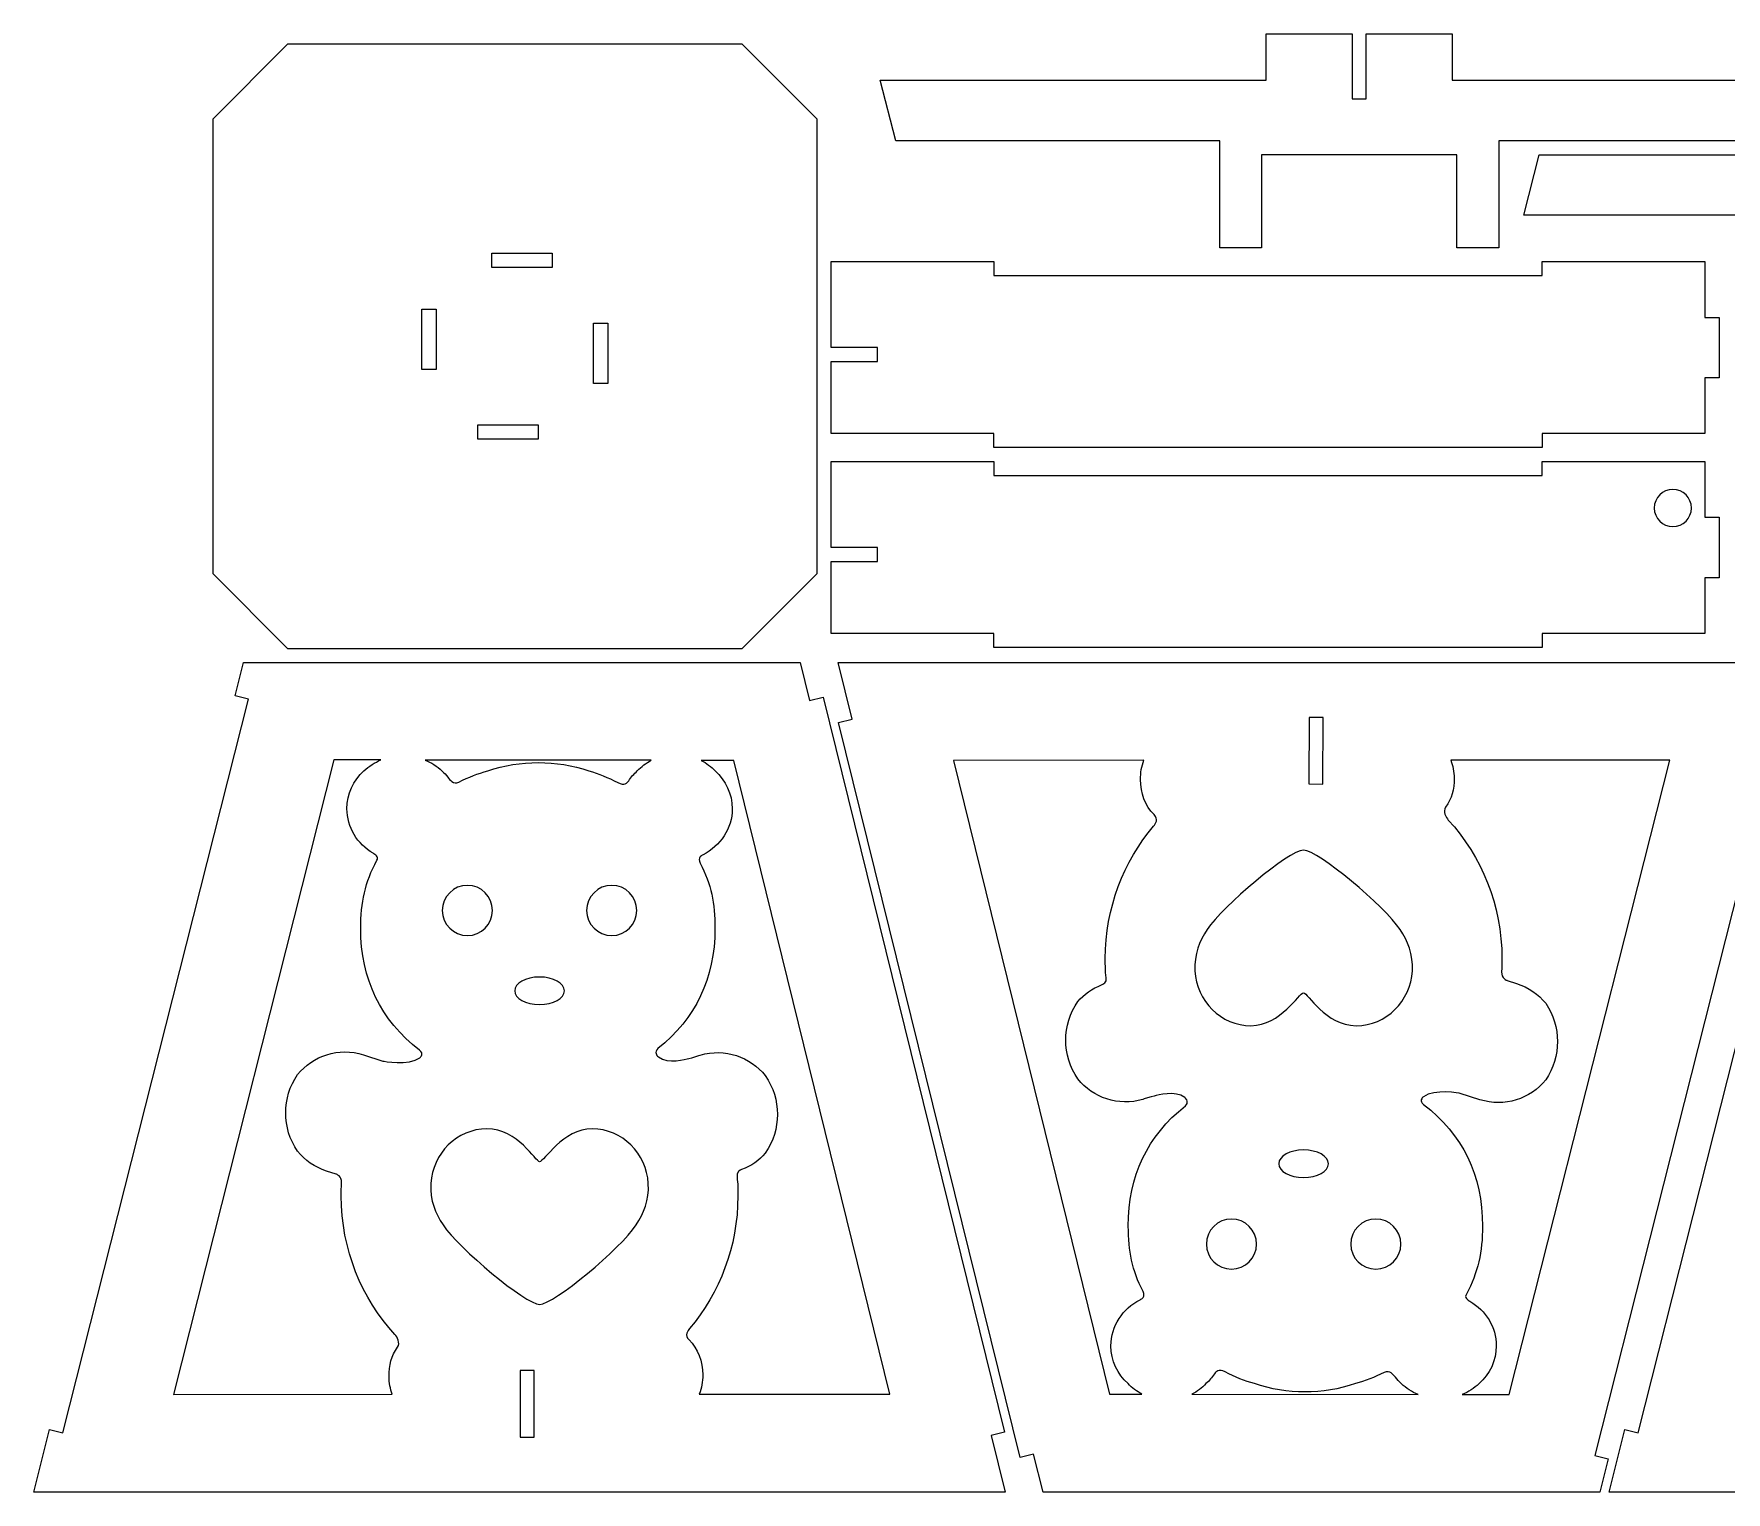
# Model space of a CAD drawing. Header units: millimetres. Extents: x -1476 to 1476, y -775 to 775.
# Drawn here: x -1476.4 to -1112.3, y 85.1 to 398.8 of the extents above; entities that cross this region are included whole.
import ezdxf

# ---------------------------------------------------------------- set-up
doc = ezdxf.new("R2010")
doc.units = ezdxf.units.MM
doc.header["$MEASUREMENT"] = 0
doc.layers.add('Camada 1', color=7, linetype='Continuous')

msp = doc.modelspace()

# ---------------------------------------------------------------- linework, layer by layer
at = {"layer": 'Camada 1', "color": 250, "lineweight": 20}
for points, knots in [([(-1171.2643, 388.8284), (-1171.2643, 388.8284), (-1171.2643, 398.8284), (-1171.2643, 398.8284), (-1171.2643, 398.8284), (-1171.2643, 398.8284), (-1189.7643, 398.8284), (-1189.7643, 398.8284), (-1189.7643, 398.8284), (-1189.7643, 398.8284), (-1189.7643, 384.8284), (-1189.7643, 384.8284), (-1189.7643, 384.8284), (-1189.7643, 384.8284), (-1192.7643, 384.8284), (-1192.7643, 384.8284), (-1192.7643, 384.8284), (-1192.7643, 384.8284), (-1192.7643, 398.8284), (-1192.7643, 398.8284), (-1192.7643, 398.8284), (-1192.7643, 398.8284), (-1211.2643, 398.8284), (-1211.2643, 398.8284), (-1211.2643, 398.8284), (-1211.2643, 398.8284), (-1211.2643, 388.8284), (-1211.2643, 388.8284), (-1211.2643, 388.8284), (-1211.2643, 388.8284), (-1294.3153, 388.8284), (-1294.3153, 388.8284), (-1294.3153, 388.8284), (-1294.3153, 388.8284), (-1290.9606, 375.8284), (-1290.9606, 375.8284), (-1290.9606, 375.8284), (-1290.9606, 375.8284), (-1221.2643, 375.8284), (-1221.2643, 375.8284), (-1221.2643, 375.8284), (-1221.2643, 375.8284), (-1221.2643, 352.8284), (-1221.2643, 352.8284), (-1221.2643, 352.8284), (-1221.2643, 352.8284), (-1212.2643, 352.8284), (-1212.2643, 352.8284), (-1212.2643, 352.8284), (-1212.2643, 352.8284), (-1212.2643, 372.8284), (-1212.2643, 372.8284), (-1212.2643, 372.8284), (-1180.8564, 372.8284), (-1201.6722, 372.8284), (-1170.2643, 372.8284), (-1170.2643, 372.8284), (-1170.2643, 372.8284), (-1170.2643, 352.8284), (-1170.2643, 352.8284), (-1170.2643, 352.8284), (-1170.2643, 352.8284), (-1161.2643, 352.8284), (-1161.2643, 352.8284), (-1161.2643, 352.8284), (-1161.2643, 352.8284), (-1161.2643, 375.8284), (-1161.2643, 375.8284), (-1161.2643, 375.8284), (-1161.2643, 375.8284), (-1091.568, 375.8284), (-1091.568, 375.8284), (-1091.568, 375.8284), (-1091.568, 375.8284), (-1088.2133, 388.8284), (-1088.2133, 388.8284), (-1088.2133, 388.8284), (-1088.2133, 388.8284), (-1171.2643, 388.8284), (-1171.2643, 388.8284)], [0, 0, 0, 0, 0.04761905, 0.04761905, 0.04761905, 0.04761905, 0.0952381, 0.0952381, 0.0952381, 0.0952381, 0.14285714, 0.14285714, 0.14285714, 0.14285714, 0.19047619, 0.19047619, 0.19047619, 0.19047619, 0.23809524, 0.23809524, 0.23809524, 0.23809524, 0.28571429, 0.28571429, 0.28571429, 0.28571429, 0.33333333, 0.33333333, 0.33333333, 0.33333333, 0.38095238, 0.38095238, 0.38095238, 0.38095238, 0.42857143, 0.42857143, 0.42857143, 0.42857143, 0.47619048, 0.47619048, 0.47619048, 0.47619048, 0.52380952, 0.52380952, 0.52380952, 0.52380952, 0.57142857, 0.57142857, 0.57142857, 0.57142857, 0.61904762, 0.61904762, 0.61904762, 0.61904762, 0.66666667, 0.66666667, 0.66666667, 0.66666667, 0.71428571, 0.71428571, 0.71428571, 0.71428571, 0.76190476, 0.76190476, 0.76190476, 0.76190476, 0.80952381, 0.80952381, 0.80952381, 0.80952381, 0.85714286, 0.85714286, 0.85714286, 0.85714286, 0.9047619, 0.9047619, 0.9047619, 0.9047619, 1, 1, 1, 1]), ([(-1421.7912, 396.6146), (-1421.7912, 396.6146), (-1372.4771, 396.6146), (-1372.4771, 396.6146), (-1372.4771, 396.6146), (-1372.4771, 396.6146), (-1324.0094, 396.6146), (-1324.0094, 396.6146), (-1324.0094, 396.6146), (-1324.0094, 396.6146), (-1324.0094, 396.6146), (-1324.0094, 396.6146), (-1324.0094, 396.6146), (-1324.0094, 396.6146), (-1307.9003, 380.5055), (-1307.9003, 380.5055), (-1307.9003, 380.5055), (-1307.9003, 380.5055), (-1307.9003, 282.7238), (-1307.9003, 282.7238), (-1307.9003, 282.7238), (-1307.9003, 282.7238), (-1324.0094, 266.6147), (-1324.0094, 266.6147), (-1324.0094, 266.6147), (-1324.0094, 266.6147), (-1324.0094, 266.6147), (-1324.0094, 266.6147), (-1324.0094, 266.6147), (-1324.0094, 266.6147), (-1376.2871, 266.6147), (-1376.2871, 266.6147), (-1376.2871, 266.6147), (-1376.2871, 266.6147), (-1421.7912, 266.6147), (-1421.7912, 266.6147), (-1421.7912, 266.6147), (-1421.7912, 266.6147), (-1421.7912, 266.6147), (-1421.7912, 266.6147), (-1421.7912, 266.6147), (-1421.7912, 266.6147), (-1437.9003, 282.7238), (-1437.9003, 282.7238), (-1437.9003, 282.7238), (-1437.9003, 282.7238), (-1437.9003, 380.5055), (-1437.9003, 380.5055), (-1437.9003, 380.5055), (-1437.9003, 380.5055), (-1421.7912, 396.6146), (-1421.7912, 396.6146), (-1421.7912, 396.6146), (-1421.7912, 396.6146), (-1421.7912, 396.6146), (-1421.7912, 396.6146)], [0, 0, 0, 0, 0.06666667, 0.06666667, 0.06666667, 0.06666667, 0.13333333, 0.13333333, 0.13333333, 0.13333333, 0.2, 0.2, 0.2, 0.2, 0.26666667, 0.26666667, 0.26666667, 0.26666667, 0.33333333, 0.33333333, 0.33333333, 0.33333333, 0.4, 0.4, 0.4, 0.4, 0.46666667, 0.46666667, 0.46666667, 0.46666667, 0.53333333, 0.53333333, 0.53333333, 0.53333333, 0.6, 0.6, 0.6, 0.6, 0.66666667, 0.66666667, 0.66666667, 0.66666667, 0.73333333, 0.73333333, 0.73333333, 0.73333333, 0.8, 0.8, 0.8, 0.8, 0.86666667, 0.86666667, 0.86666667, 0.86666667, 1, 1, 1, 1]), ([(-1072.8329, 359.8284), (-1072.8329, 359.8284), (-1072.8329, 349.8284), (-1072.8329, 349.8284), (-1072.8329, 349.8284), (-1072.8329, 349.8284), (-1032.8329, 349.8284), (-1032.8329, 349.8284), (-1032.8329, 349.8284), (-1032.8329, 349.8284), (-1032.8329, 359.8284), (-1032.8329, 359.8284), (-1032.8329, 359.8284), (-1032.8329, 359.8284), (-949.7819, 359.8284), (-949.7819, 359.8284), (-949.7819, 359.8284), (-949.7819, 359.8284), (-953.1366, 372.8284), (-953.1366, 372.8284), (-953.1366, 372.8284), (-953.1366, 372.8284), (-1022.8329, 372.8284), (-1022.8329, 372.8284), (-1022.8329, 372.8284), (-1022.8329, 372.8284), (-1022.8329, 395.8284), (-1022.8329, 395.8284), (-1022.8329, 395.8284), (-1022.8329, 395.8284), (-1031.8329, 395.8284), (-1031.8329, 395.8284), (-1031.8329, 395.8284), (-1031.8329, 395.8284), (-1031.8329, 375.8284), (-1031.8329, 375.8284), (-1031.8329, 375.8284), (-1031.8329, 375.8284), (-1051.3329, 375.8284), (-1051.3329, 375.8284), (-1051.3329, 375.8284), (-1051.3329, 375.8284), (-1051.3329, 363.8284), (-1051.3329, 363.8284), (-1051.3329, 363.8284), (-1051.3329, 363.8284), (-1054.3329, 363.8284), (-1054.3329, 363.8284), (-1054.3329, 363.8284), (-1054.3329, 363.8284), (-1054.3329, 375.8284), (-1054.3329, 375.8284), (-1054.3329, 375.8284), (-1054.3329, 375.8284), (-1073.8329, 375.8284), (-1073.8329, 375.8284), (-1073.8329, 375.8284), (-1073.8329, 375.8284), (-1073.8329, 395.8284), (-1073.8329, 395.8284), (-1073.8329, 395.8284), (-1073.8329, 395.8284), (-1082.8329, 395.8284), (-1082.8329, 395.8284), (-1082.8329, 395.8284), (-1082.8329, 395.8284), (-1082.8329, 372.8284), (-1082.8329, 372.8284), (-1082.8329, 372.8284), (-1082.8329, 372.8284), (-1152.5292, 372.8284), (-1152.5292, 372.8284), (-1152.5292, 372.8284), (-1152.5292, 372.8284), (-1155.8839, 359.8284), (-1155.8839, 359.8284), (-1155.8839, 359.8284), (-1155.8839, 359.8284), (-1072.8329, 359.8284), (-1072.8329, 359.8284)], [0, 0, 0, 0, 0.04761905, 0.04761905, 0.04761905, 0.04761905, 0.0952381, 0.0952381, 0.0952381, 0.0952381, 0.14285714, 0.14285714, 0.14285714, 0.14285714, 0.19047619, 0.19047619, 0.19047619, 0.19047619, 0.23809524, 0.23809524, 0.23809524, 0.23809524, 0.28571429, 0.28571429, 0.28571429, 0.28571429, 0.33333333, 0.33333333, 0.33333333, 0.33333333, 0.38095238, 0.38095238, 0.38095238, 0.38095238, 0.42857143, 0.42857143, 0.42857143, 0.42857143, 0.47619048, 0.47619048, 0.47619048, 0.47619048, 0.52380952, 0.52380952, 0.52380952, 0.52380952, 0.57142857, 0.57142857, 0.57142857, 0.57142857, 0.61904762, 0.61904762, 0.61904762, 0.61904762, 0.66666667, 0.66666667, 0.66666667, 0.66666667, 0.71428571, 0.71428571, 0.71428571, 0.71428571, 0.76190476, 0.76190476, 0.76190476, 0.76190476, 0.80952381, 0.80952381, 0.80952381, 0.80952381, 0.85714286, 0.85714286, 0.85714286, 0.85714286, 0.9047619, 0.9047619, 0.9047619, 0.9047619, 1, 1, 1, 1]), ([(-1364.9003, 351.6147), (-1364.9003, 351.6147), (-1377.9003, 351.6147), (-1377.9003, 351.6147), (-1377.9003, 351.6147), (-1377.9003, 351.6147), (-1377.9003, 348.5472), (-1377.9003, 348.5472), (-1377.9003, 348.5472), (-1377.9003, 348.5472), (-1364.9003, 348.5472), (-1364.9003, 348.5472), (-1364.9003, 348.5472), (-1364.9003, 348.5472), (-1364.9003, 351.6147), (-1364.9003, 351.6147)], [0, 0, 0, 0, 0.2, 0.2, 0.2, 0.2, 0.4, 0.4, 0.4, 0.4, 0.6, 0.6, 0.6, 0.6, 1, 1, 1, 1]), ([(-1304.9003, 312.8284), (-1304.9003, 312.8284), (-1269.9003, 312.8284), (-1269.9003, 312.8284), (-1269.9003, 312.8284), (-1269.9003, 312.8284), (-1269.9003, 309.8284), (-1269.9003, 309.8284), (-1269.9003, 309.8284), (-1269.9003, 309.8284), (-1151.9005, 309.8284), (-1151.9005, 309.8284), (-1151.9005, 309.8284), (-1151.9005, 309.8284), (-1151.9005, 312.8284), (-1151.9005, 312.8284), (-1151.9005, 312.8284), (-1151.9005, 312.8284), (-1116.9005, 312.8284), (-1116.9005, 312.8284), (-1116.9005, 312.8284), (-1116.9005, 312.8284), (-1116.9005, 324.8284), (-1116.9005, 324.8284), (-1116.9005, 324.8284), (-1116.9005, 324.8284), (-1113.8329, 324.8284), (-1113.8329, 324.8284), (-1113.8329, 324.8284), (-1113.8329, 324.8284), (-1113.8329, 337.8284), (-1113.8329, 337.8284), (-1113.8329, 337.8284), (-1113.8329, 337.8284), (-1116.9005, 337.8284), (-1116.9005, 337.8284), (-1116.9005, 337.8284), (-1116.9005, 337.8284), (-1116.9005, 349.8284), (-1116.9005, 349.8284), (-1116.9005, 349.8284), (-1116.9005, 349.8284), (-1151.9005, 349.8284), (-1151.9005, 349.8284), (-1151.9005, 349.8284), (-1151.9005, 349.8284), (-1151.9005, 346.8284), (-1151.9005, 346.8284), (-1151.9005, 346.8284), (-1151.9005, 346.8284), (-1269.9003, 346.8284), (-1269.9003, 346.8284), (-1269.9003, 346.8284), (-1269.9003, 346.8284), (-1269.9003, 349.8284), (-1269.9003, 349.8284), (-1269.9003, 349.8284), (-1269.9003, 349.8284), (-1304.9003, 349.8284), (-1304.9003, 349.8284), (-1304.9003, 349.8284), (-1304.9003, 349.8284), (-1304.9003, 331.3284), (-1304.9003, 331.3284), (-1304.9003, 331.3284), (-1304.9003, 331.3284), (-1294.9003, 331.3284), (-1294.9003, 331.3284), (-1294.9003, 331.3284), (-1294.9003, 331.3284), (-1294.9003, 328.3284), (-1294.9003, 328.3284), (-1294.9003, 328.3284), (-1294.9003, 328.3284), (-1304.9003, 328.3284), (-1304.9003, 328.3284), (-1304.9003, 328.3284), (-1304.9003, 328.3284), (-1304.9003, 312.8284), (-1304.9003, 312.8284)], [0, 0, 0, 0, 0.04761905, 0.04761905, 0.04761905, 0.04761905, 0.0952381, 0.0952381, 0.0952381, 0.0952381, 0.14285714, 0.14285714, 0.14285714, 0.14285714, 0.19047619, 0.19047619, 0.19047619, 0.19047619, 0.23809524, 0.23809524, 0.23809524, 0.23809524, 0.28571429, 0.28571429, 0.28571429, 0.28571429, 0.33333333, 0.33333333, 0.33333333, 0.33333333, 0.38095238, 0.38095238, 0.38095238, 0.38095238, 0.42857143, 0.42857143, 0.42857143, 0.42857143, 0.47619048, 0.47619048, 0.47619048, 0.47619048, 0.52380952, 0.52380952, 0.52380952, 0.52380952, 0.57142857, 0.57142857, 0.57142857, 0.57142857, 0.61904762, 0.61904762, 0.61904762, 0.61904762, 0.66666667, 0.66666667, 0.66666667, 0.66666667, 0.71428571, 0.71428571, 0.71428571, 0.71428571, 0.76190476, 0.76190476, 0.76190476, 0.76190476, 0.80952381, 0.80952381, 0.80952381, 0.80952381, 0.85714286, 0.85714286, 0.85714286, 0.85714286, 0.9047619, 0.9047619, 0.9047619, 0.9047619, 1, 1, 1, 1]), ([(-1392.9003, 339.6147), (-1392.9003, 339.6147), (-1392.9003, 326.6147), (-1392.9003, 326.6147), (-1392.9003, 326.6147), (-1392.9003, 326.6147), (-1389.8328, 326.6147), (-1389.8328, 326.6147), (-1389.8328, 326.6147), (-1389.8328, 326.6147), (-1389.8328, 339.6147), (-1389.8328, 339.6147), (-1389.8328, 339.6147), (-1389.8328, 339.6147), (-1392.9003, 339.6147), (-1392.9003, 339.6147)], [0, 0, 0, 0, 0.2, 0.2, 0.2, 0.2, 0.4, 0.4, 0.4, 0.4, 0.6, 0.6, 0.6, 0.6, 1, 1, 1, 1]), ([(-1352.9003, 323.6147), (-1352.9003, 323.6147), (-1352.9003, 336.6147), (-1352.9003, 336.6147), (-1352.9003, 336.6147), (-1352.9003, 336.6147), (-1355.9678, 336.6147), (-1355.9678, 336.6147), (-1355.9678, 336.6147), (-1355.9678, 336.6147), (-1355.9678, 323.6147), (-1355.9678, 323.6147), (-1355.9678, 323.6147), (-1355.9678, 323.6147), (-1352.9003, 323.6147), (-1352.9003, 323.6147)], [0, 0, 0, 0, 0.2, 0.2, 0.2, 0.2, 0.4, 0.4, 0.4, 0.4, 0.6, 0.6, 0.6, 0.6, 1, 1, 1, 1]), ([(-1380.9003, 311.6147), (-1380.9003, 311.6147), (-1367.9003, 311.6147), (-1367.9003, 311.6147), (-1367.9003, 311.6147), (-1367.9003, 311.6147), (-1367.9003, 314.6822), (-1367.9003, 314.6822), (-1367.9003, 314.6822), (-1367.9003, 314.6822), (-1380.9003, 314.6822), (-1380.9003, 314.6822), (-1380.9003, 314.6822), (-1380.9003, 314.6822), (-1380.9003, 311.6147), (-1380.9003, 311.6147)], [0, 0, 0, 0, 0.2, 0.2, 0.2, 0.2, 0.4, 0.4, 0.4, 0.4, 0.6, 0.6, 0.6, 0.6, 1, 1, 1, 1]), ([(-1304.9003, 269.8284), (-1304.9003, 269.8284), (-1269.9003, 269.8284), (-1269.9003, 269.8284), (-1269.9003, 269.8284), (-1269.9003, 269.8284), (-1269.9003, 266.8284), (-1269.9003, 266.8284), (-1269.9003, 266.8284), (-1269.9003, 266.8284), (-1151.9005, 266.8284), (-1151.9005, 266.8284), (-1151.9005, 266.8284), (-1151.9005, 266.8284), (-1151.9005, 269.8284), (-1151.9005, 269.8284), (-1151.9005, 269.8284), (-1151.9005, 269.8284), (-1116.9005, 269.8284), (-1116.9005, 269.8284), (-1116.9005, 269.8284), (-1116.9005, 269.8284), (-1116.9005, 281.8284), (-1116.9005, 281.8284), (-1116.9005, 281.8284), (-1116.9005, 281.8284), (-1113.8329, 281.8284), (-1113.8329, 281.8284), (-1113.8329, 281.8284), (-1113.8329, 281.8284), (-1113.8329, 294.8284), (-1113.8329, 294.8284), (-1113.8329, 294.8284), (-1113.8329, 294.8284), (-1116.9005, 294.8284), (-1116.9005, 294.8284), (-1116.9005, 294.8284), (-1116.9005, 294.8284), (-1116.9005, 306.8284), (-1116.9005, 306.8284), (-1116.9005, 306.8284), (-1116.9005, 306.8284), (-1151.9005, 306.8284), (-1151.9005, 306.8284), (-1151.9005, 306.8284), (-1151.9005, 306.8284), (-1151.9005, 303.8284), (-1151.9005, 303.8284), (-1151.9005, 303.8284), (-1151.9005, 303.8284), (-1269.9003, 303.8284), (-1269.9003, 303.8284), (-1269.9003, 303.8284), (-1269.9003, 303.8284), (-1269.9003, 306.8284), (-1269.9003, 306.8284), (-1269.9003, 306.8284), (-1269.9003, 306.8284), (-1304.9003, 306.8284), (-1304.9003, 306.8284), (-1304.9003, 306.8284), (-1304.9003, 306.8284), (-1304.9003, 288.3284), (-1304.9003, 288.3284), (-1304.9003, 288.3284), (-1304.9003, 288.3284), (-1294.9003, 288.3284), (-1294.9003, 288.3284), (-1294.9003, 288.3284), (-1294.9003, 288.3284), (-1294.9003, 285.3284), (-1294.9003, 285.3284), (-1294.9003, 285.3284), (-1294.9003, 285.3284), (-1304.9003, 285.3284), (-1304.9003, 285.3284), (-1304.9003, 285.3284), (-1304.9003, 285.3284), (-1304.9003, 269.8284), (-1304.9003, 269.8284)], [0, 0, 0, 0, 0.04761905, 0.04761905, 0.04761905, 0.04761905, 0.0952381, 0.0952381, 0.0952381, 0.0952381, 0.14285714, 0.14285714, 0.14285714, 0.14285714, 0.19047619, 0.19047619, 0.19047619, 0.19047619, 0.23809524, 0.23809524, 0.23809524, 0.23809524, 0.28571429, 0.28571429, 0.28571429, 0.28571429, 0.33333333, 0.33333333, 0.33333333, 0.33333333, 0.38095238, 0.38095238, 0.38095238, 0.38095238, 0.42857143, 0.42857143, 0.42857143, 0.42857143, 0.47619048, 0.47619048, 0.47619048, 0.47619048, 0.52380952, 0.52380952, 0.52380952, 0.52380952, 0.57142857, 0.57142857, 0.57142857, 0.57142857, 0.61904762, 0.61904762, 0.61904762, 0.61904762, 0.66666667, 0.66666667, 0.66666667, 0.66666667, 0.71428571, 0.71428571, 0.71428571, 0.71428571, 0.76190476, 0.76190476, 0.76190476, 0.76190476, 0.80952381, 0.80952381, 0.80952381, 0.80952381, 0.85714286, 0.85714286, 0.85714286, 0.85714286, 0.9047619, 0.9047619, 0.9047619, 0.9047619, 1, 1, 1, 1]), ([(-1123.7993, 292.8153), (-1126.0085, 292.8153), (-1127.7994, 294.6062), (-1127.7994, 296.8153), (-1127.7994, 296.8153), (-1127.7994, 299.0244), (-1126.0085, 300.8153), (-1123.7993, 300.8153), (-1123.7993, 300.8153), (-1121.5902, 300.8153), (-1119.7993, 299.0244), (-1119.7994, 296.8153), (-1119.7994, 296.8153), (-1119.7994, 294.6062), (-1121.5902, 292.8153), (-1123.7993, 292.8153)], [0, 0, 0, 0, 0.2, 0.2, 0.2, 0.2, 0.4, 0.4, 0.4, 0.4, 0.6, 0.6, 0.6, 0.6, 1, 1, 1, 1]), ([(-1306.6079, 256.1419), (-1306.6079, 256.1419), (-1309.5177, 255.4216), (-1309.5177, 255.4216), (-1309.5177, 255.4216), (-1309.5177, 255.4216), (-1311.5458, 263.6147), (-1311.5458, 263.6147), (-1311.5458, 263.6147), (-1311.5458, 263.6147), (-1431.3163, 263.6147), (-1431.3163, 263.6147), (-1431.3163, 263.6147), (-1431.3163, 263.6147), (-1433.1018, 256.451), (-1433.1018, 256.451), (-1433.1018, 256.451), (-1433.1018, 256.451), (-1430.2257, 255.7341), (-1430.2257, 255.7341), (-1430.2257, 255.7341), (-1430.2257, 255.7341), (-1470.1742, 97.8635), (-1470.1742, 97.8635), (-1470.1742, 97.8635), (-1470.1742, 97.8635), (-1473.0226, 98.5735), (-1473.0226, 98.5735), (-1473.0226, 98.5735), (-1473.0226, 98.5735), (-1476.3945, 85.107), (-1476.3945, 85.107), (-1476.3945, 85.107), (-1476.3945, 85.107), (-1267.4489, 85.107), (-1267.4489, 85.107), (-1267.4489, 85.107), (-1267.4489, 85.107), (-1270.4734, 97.3251), (-1270.4734, 97.3251), (-1270.4734, 97.3251), (-1270.4734, 97.3251), (-1267.5614, 98.046), (-1267.5614, 98.046), (-1267.5614, 98.046), (-1267.5614, 98.046), (-1306.6079, 256.1419), (-1306.6079, 256.1419)], [0, 0, 0, 0, 0.07692308, 0.07692308, 0.07692308, 0.07692308, 0.15384615, 0.15384615, 0.15384615, 0.15384615, 0.23076923, 0.23076923, 0.23076923, 0.23076923, 0.30769231, 0.30769231, 0.30769231, 0.30769231, 0.38461538, 0.38461538, 0.38461538, 0.38461538, 0.46153846, 0.46153846, 0.46153846, 0.46153846, 0.53846154, 0.53846154, 0.53846154, 0.53846154, 0.61538462, 0.61538462, 0.61538462, 0.61538462, 0.69230769, 0.69230769, 0.69230769, 0.69230769, 0.76923077, 0.76923077, 0.76923077, 0.76923077, 0.84615385, 0.84615385, 0.84615385, 0.84615385, 1, 1, 1, 1]), ([(-1264.2218, 92.5799), (-1264.2218, 92.5799), (-1261.312, 93.3002), (-1261.312, 93.3002), (-1261.312, 93.3002), (-1261.312, 93.3002), (-1259.2839, 85.1071), (-1259.2839, 85.1071), (-1259.2839, 85.1071), (-1259.2839, 85.1071), (-1139.5134, 85.1071), (-1139.5134, 85.1071), (-1139.5134, 85.1071), (-1139.5134, 85.1071), (-1137.7279, 92.2708), (-1137.7279, 92.2708), (-1137.7279, 92.2708), (-1137.7279, 92.2708), (-1140.604, 92.9877), (-1140.604, 92.9877), (-1140.604, 92.9877), (-1140.604, 92.9877), (-1100.6555, 250.8583), (-1100.6555, 250.8583), (-1100.6555, 250.8583), (-1100.6555, 250.8583), (-1097.8071, 250.1483), (-1097.8071, 250.1483), (-1097.8071, 250.1483), (-1097.8071, 250.1483), (-1094.4352, 263.6148), (-1094.4352, 263.6148), (-1094.4352, 263.6148), (-1094.4352, 263.6148), (-1303.3808, 263.6148), (-1303.3808, 263.6148), (-1303.3808, 263.6148), (-1303.3808, 263.6148), (-1300.3563, 251.3967), (-1300.3563, 251.3967), (-1300.3563, 251.3967), (-1300.3563, 251.3967), (-1303.2683, 250.6758), (-1303.2683, 250.6758), (-1303.2683, 250.6758), (-1303.2683, 250.6758), (-1264.2218, 92.5799), (-1264.2218, 92.5799)], [0, 0, 0, 0, 0.07692308, 0.07692308, 0.07692308, 0.07692308, 0.15384615, 0.15384615, 0.15384615, 0.15384615, 0.23076923, 0.23076923, 0.23076923, 0.23076923, 0.30769231, 0.30769231, 0.30769231, 0.30769231, 0.38461538, 0.38461538, 0.38461538, 0.38461538, 0.46153846, 0.46153846, 0.46153846, 0.46153846, 0.53846154, 0.53846154, 0.53846154, 0.53846154, 0.61538462, 0.61538462, 0.61538462, 0.61538462, 0.69230769, 0.69230769, 0.69230769, 0.69230769, 0.76923077, 0.76923077, 0.76923077, 0.76923077, 0.84615385, 0.84615385, 0.84615385, 0.84615385, 1, 1, 1, 1]), ([(-967.7268, 256.1419), (-967.7268, 256.1419), (-970.6366, 255.4216), (-970.6366, 255.4216), (-970.6366, 255.4216), (-970.6366, 255.4216), (-972.6647, 263.6147), (-972.6647, 263.6147), (-972.6647, 263.6147), (-972.6647, 263.6147), (-1092.4352, 263.6147), (-1092.4352, 263.6147), (-1092.4352, 263.6147), (-1092.4352, 263.6147), (-1094.2207, 256.451), (-1094.2207, 256.451), (-1094.2207, 256.451), (-1094.2207, 256.451), (-1091.3446, 255.7341), (-1091.3446, 255.7341), (-1091.3446, 255.7341), (-1091.3446, 255.7341), (-1131.2931, 97.8635), (-1131.2931, 97.8635), (-1131.2931, 97.8635), (-1131.2931, 97.8635), (-1134.1415, 98.5735), (-1134.1415, 98.5735), (-1134.1415, 98.5735), (-1134.1415, 98.5735), (-1137.5134, 85.107), (-1137.5134, 85.107), (-1137.5134, 85.107), (-1137.5134, 85.107), (-928.5678, 85.107), (-928.5678, 85.107), (-928.5678, 85.107), (-928.5678, 85.107), (-931.5923, 97.3251), (-931.5923, 97.3251), (-931.5923, 97.3251), (-931.5923, 97.3251), (-928.6803, 98.046), (-928.6803, 98.046), (-928.6803, 98.046), (-928.6803, 98.046), (-967.7268, 256.1419), (-967.7268, 256.1419)], [0, 0, 0, 0, 0.07692308, 0.07692308, 0.07692308, 0.07692308, 0.15384615, 0.15384615, 0.15384615, 0.15384615, 0.23076923, 0.23076923, 0.23076923, 0.23076923, 0.30769231, 0.30769231, 0.30769231, 0.30769231, 0.38461538, 0.38461538, 0.38461538, 0.38461538, 0.46153846, 0.46153846, 0.46153846, 0.46153846, 0.53846154, 0.53846154, 0.53846154, 0.53846154, 0.61538462, 0.61538462, 0.61538462, 0.61538462, 0.69230769, 0.69230769, 0.69230769, 0.69230769, 0.76923077, 0.76923077, 0.76923077, 0.76923077, 0.84615385, 0.84615385, 0.84615385, 0.84615385, 1, 1, 1, 1]), ([(-1202.0841, 237.4504), (-1202.0841, 237.4504), (-1202.0418, 251.7761), (-1202.0418, 251.7761), (-1202.0418, 251.7761), (-1202.0418, 251.7761), (-1199.0418, 251.7673), (-1199.0418, 251.7673), (-1199.0418, 251.7673), (-1199.0418, 251.7673), (-1199.084, 237.4415), (-1199.084, 237.4415), (-1199.084, 237.4415), (-1199.084, 237.4415), (-1202.0841, 237.4504), (-1202.0841, 237.4504)], [0, 0, 0, 0, 0.2, 0.2, 0.2, 0.2, 0.4, 0.4, 0.4, 0.4, 0.6, 0.6, 0.6, 0.6, 1, 1, 1, 1]), ([(-1446.3833, 106.147), (-1446.3833, 106.147), (-1411.8456, 242.6355), (-1411.8456, 242.6355), (-1411.8456, 242.6355), (-1411.8456, 242.6355), (-1401.7327, 242.6231), (-1401.7327, 242.6231), (-1401.7327, 242.6231), (-1403.0429, 242.0759), (-1404.2784, 241.2921), (-1405.3739, 240.2714), (-1405.3739, 240.2714), (-1407.6334, 238.2131), (-1409.0378, 235.3309), (-1409.0378, 232.1397), (-1409.0378, 232.1397), (-1409.0378, 228.096), (-1406.7828, 224.5513), (-1403.3905, 222.5468), (-1403.3905, 222.5468), (-1402.9983, 222.3138), (-1402.0681, 221.732), (-1402.619, 221.0346), (-1402.619, 221.0346), (-1405.1268, 216.3484), (-1406.0854, 211.9493), (-1406.0854, 206.3696), (-1406.0854, 206.3696), (-1406.0854, 195.5021), (-1401.7998, 186.6343), (-1393.4054, 180.1856), (-1393.4054, 180.1856), (-1392.4773, 179.4338), (-1393.0433, 178.8241), (-1393.3836, 178.5581), (-1393.3836, 178.5581), (-1395.7278, 176.7408), (-1401.2988, 177.8586), (-1401.2988, 177.8586), (-1401.2988, 177.8586), (-1401.2988, 177.8586), (-1405.5104, 179.1922), (-1405.5104, 179.1922), (-1405.5104, 179.1922), (-1410.8106, 180.867), (-1416.3812, 179.0023), (-1419.6737, 174.9254), (-1419.6737, 174.9254), (-1423.0582, 169.955), (-1423.0582, 163.4203), (-1419.6737, 158.4499), (-1419.6737, 158.4499), (-1418.1097, 156.5077), (-1415.9763, 154.9885), (-1413.4212, 154.1798), (-1413.4212, 154.1798), (-1413.4212, 154.1798), (-1411.3625, 153.5286), (-1411.3625, 153.5286), (-1411.3625, 153.5286), (-1411.3625, 153.5286), (-1410.0904, 153.0931), (-1410.1839, 151.7006), (-1410.1839, 151.7006), (-1410.2799, 150.2845), (-1410.2576, 150.2712), (-1410.2576, 148.8221), (-1410.2576, 148.8221), (-1410.2576, 137.2943), (-1405.874, 126.8146), (-1398.7193, 119.0217), (-1398.7193, 119.0217), (-1398.2417, 118.503), (-1397.4972, 117.1828), (-1398.1464, 116.2741), (-1398.1464, 116.2741), (-1399.4749, 114.4044), (-1400.0047, 112.4507), (-1399.983, 109.9797), (-1399.983, 109.9797), (-1399.9704, 108.6381), (-1399.7273, 107.3529), (-1399.2921, 106.1607), (-1399.2921, 106.1607), (-1399.2921, 106.1607), (-1446.3833, 106.147), (-1446.3833, 106.147)], [0, 0, 0, 0, 0.04347826, 0.04347826, 0.04347826, 0.04347826, 0.08695652, 0.08695652, 0.08695652, 0.08695652, 0.13043478, 0.13043478, 0.13043478, 0.13043478, 0.17391304, 0.17391304, 0.17391304, 0.17391304, 0.2173913, 0.2173913, 0.2173913, 0.2173913, 0.26086957, 0.26086957, 0.26086957, 0.26086957, 0.30434783, 0.30434783, 0.30434783, 0.30434783, 0.34782609, 0.34782609, 0.34782609, 0.34782609, 0.39130435, 0.39130435, 0.39130435, 0.39130435, 0.43478261, 0.43478261, 0.43478261, 0.43478261, 0.47826087, 0.47826087, 0.47826087, 0.47826087, 0.52173913, 0.52173913, 0.52173913, 0.52173913, 0.56521739, 0.56521739, 0.56521739, 0.56521739, 0.60869565, 0.60869565, 0.60869565, 0.60869565, 0.65217391, 0.65217391, 0.65217391, 0.65217391, 0.69565217, 0.69565217, 0.69565217, 0.69565217, 0.73913043, 0.73913043, 0.73913043, 0.73913043, 0.7826087, 0.7826087, 0.7826087, 0.7826087, 0.82608696, 0.82608696, 0.82608696, 0.82608696, 0.86956522, 0.86956522, 0.86956522, 0.86956522, 0.91304348, 0.91304348, 0.91304348, 0.91304348, 1, 1, 1, 1]), ([(-1392.2148, 242.6114), (-1392.2148, 242.6114), (-1343.5806, 242.5516), (-1343.5806, 242.5516), (-1343.5806, 242.5516), (-1344.6932, 241.9679), (-1345.714, 241.2011), (-1346.5962, 240.2714), (-1346.5962, 240.2714), (-1347.295, 239.6348), (-1347.9123, 238.9193), (-1348.4315, 238.1401), (-1348.4315, 238.1401), (-1348.691, 237.7505), (-1349.3507, 237.0029), (-1350.7279, 237.7376), (-1350.7279, 237.7376), (-1352.873, 238.8663), (-1354.9103, 239.6879), (-1356.9977, 240.2714), (-1356.9977, 240.2714), (-1364.0538, 242.6525), (-1371.6961, 242.6525), (-1378.7522, 240.2714), (-1378.7522, 240.2714), (-1380.8227, 239.7032), (-1382.8416, 238.9165), (-1384.9341, 237.8614), (-1384.9341, 237.8614), (-1386.1824, 237.2773), (-1386.9125, 238.3904), (-1387.3309, 238.9137), (-1387.3309, 238.9137), (-1387.7156, 239.3976), (-1388.1407, 239.8516), (-1388.601, 240.2714), (-1388.601, 240.2714), (-1389.6889, 241.285), (-1390.9148, 242.0646), (-1392.2148, 242.6114)], [0, 0, 0, 0, 0.09090909, 0.09090909, 0.09090909, 0.09090909, 0.18181818, 0.18181818, 0.18181818, 0.18181818, 0.27272727, 0.27272727, 0.27272727, 0.27272727, 0.36363636, 0.36363636, 0.36363636, 0.36363636, 0.45454545, 0.45454545, 0.45454545, 0.45454545, 0.54545455, 0.54545455, 0.54545455, 0.54545455, 0.63636364, 0.63636364, 0.63636364, 0.63636364, 0.72727273, 0.72727273, 0.72727273, 0.72727273, 0.81818182, 0.81818182, 0.81818182, 0.81818182, 1, 1, 1, 1]), ([(-1332.8112, 242.5383), (-1332.8112, 242.5383), (-1325.8028, 242.5297), (-1325.8028, 242.5297), (-1325.8028, 242.5297), (-1325.8028, 242.5297), (-1292.2669, 106.1919), (-1292.2669, 106.1919), (-1292.2669, 106.1919), (-1292.2669, 106.1919), (-1333.2352, 106.18), (-1333.2352, 106.18), (-1333.2352, 106.18), (-1332.7513, 107.4651), (-1332.4917, 108.8595), (-1332.5047, 110.315), (-1332.5047, 110.315), (-1332.5309, 113.2238), (-1333.4943, 116.0041), (-1335.4419, 117.8665), (-1335.4419, 117.8665), (-1336.457, 118.8343), (-1335.7313, 119.8472), (-1335.337, 120.3111), (-1335.337, 120.3111), (-1328.8599, 127.9518), (-1324.9382, 137.92), (-1324.9382, 148.8221), (-1324.9382, 148.8221), (-1324.9382, 150.6003), (-1324.9204, 151.2451), (-1325.1234, 152.9686), (-1325.1234, 152.9686), (-1325.4022, 153.9731), (-1324.3257, 154.4219), (-1324.145, 154.4895), (-1324.145, 154.4895), (-1322.0635, 155.2673), (-1320.3426, 156.507), (-1319.0352, 158.054), (-1319.0352, 158.054), (-1315.5722, 163.0686), (-1315.5722, 169.7023), (-1319.0352, 174.7168), (-1319.0352, 174.7168), (-1322.2669, 178.774), (-1327.7487, 180.6866), (-1333.028, 179.1203), (-1333.028, 179.1203), (-1333.028, 179.1203), (-1334.834, 178.4971), (-1335.4613, 178.399), (-1335.4613, 178.399), (-1336.2171, 178.2791), (-1339.8995, 177.0962), (-1342.0474, 178.7387), (-1342.0474, 178.7387), (-1342.4441, 179.0438), (-1342.9104, 179.7913), (-1342.1545, 180.5298), (-1342.1545, 180.5298), (-1333.9732, 186.9767), (-1329.8817, 195.6634), (-1329.8817, 206.3696), (-1329.8817, 206.3696), (-1329.8816, 211.8476), (-1330.6419, 215.8296), (-1333.0626, 220.4507), (-1333.0626, 220.4507), (-1333.6269, 221.6601), (-1332.8205, 222.0025), (-1332.4201, 222.2094), (-1332.4201, 222.2094), (-1328.6874, 224.1331), (-1326.1557, 227.8589), (-1326.1557, 232.1397), (-1326.1557, 232.1397), (-1326.1557, 235.3309), (-1327.5609, 238.2131), (-1329.8206, 240.2714), (-1329.8206, 240.2714), (-1330.6961, 241.1941), (-1331.7083, 241.9562), (-1332.8112, 242.5383)], [0, 0, 0, 0, 0.04545455, 0.04545455, 0.04545455, 0.04545455, 0.09090909, 0.09090909, 0.09090909, 0.09090909, 0.13636364, 0.13636364, 0.13636364, 0.13636364, 0.18181818, 0.18181818, 0.18181818, 0.18181818, 0.22727273, 0.22727273, 0.22727273, 0.22727273, 0.27272727, 0.27272727, 0.27272727, 0.27272727, 0.31818182, 0.31818182, 0.31818182, 0.31818182, 0.36363636, 0.36363636, 0.36363636, 0.36363636, 0.40909091, 0.40909091, 0.40909091, 0.40909091, 0.45454545, 0.45454545, 0.45454545, 0.45454545, 0.5, 0.5, 0.5, 0.5, 0.54545455, 0.54545455, 0.54545455, 0.54545455, 0.59090909, 0.59090909, 0.59090909, 0.59090909, 0.63636364, 0.63636364, 0.63636364, 0.63636364, 0.68181818, 0.68181818, 0.68181818, 0.68181818, 0.72727273, 0.72727273, 0.72727273, 0.72727273, 0.77272727, 0.77272727, 0.77272727, 0.77272727, 0.81818182, 0.81818182, 0.81818182, 0.81818182, 0.86363636, 0.86363636, 0.86363636, 0.86363636, 0.90909091, 0.90909091, 0.90909091, 0.90909091, 1, 1, 1, 1]), ([(-1238.0185, 106.1835), (-1238.0185, 106.1835), (-1245.0269, 106.1921), (-1245.0269, 106.1921), (-1245.0269, 106.1921), (-1245.0269, 106.1921), (-1278.5628, 242.5299), (-1278.5628, 242.5299), (-1278.5628, 242.5299), (-1278.5628, 242.5299), (-1237.5945, 242.5418), (-1237.5945, 242.5418), (-1237.5945, 242.5418), (-1238.0784, 241.2567), (-1238.338, 239.8623), (-1238.325, 238.4068), (-1238.325, 238.4068), (-1238.2988, 235.498), (-1237.3354, 232.7177), (-1235.3878, 230.8553), (-1235.3878, 230.8553), (-1234.3727, 229.8875), (-1235.0984, 228.8746), (-1235.4927, 228.4107), (-1235.4927, 228.4107), (-1241.9698, 220.77), (-1245.8915, 210.8018), (-1245.8915, 199.8997), (-1245.8915, 199.8997), (-1245.8915, 198.1215), (-1245.9093, 197.4767), (-1245.7063, 195.7532), (-1245.7063, 195.7532), (-1245.4275, 194.7487), (-1246.504, 194.2999), (-1246.6847, 194.2323), (-1246.6847, 194.2323), (-1248.7662, 193.4545), (-1250.4871, 192.2148), (-1251.7945, 190.6678), (-1251.7945, 190.6678), (-1255.2575, 185.6532), (-1255.2575, 179.0195), (-1251.7945, 174.005), (-1251.7945, 174.005), (-1248.5628, 169.9478), (-1243.081, 168.0352), (-1237.8017, 169.6015), (-1237.8017, 169.6015), (-1237.8017, 169.6015), (-1235.9957, 170.2247), (-1235.3684, 170.3228), (-1235.3684, 170.3228), (-1234.6126, 170.4427), (-1230.9302, 171.6256), (-1228.7823, 169.9831), (-1228.7823, 169.9831), (-1228.3856, 169.678), (-1227.9193, 168.9305), (-1228.6752, 168.192), (-1228.6752, 168.192), (-1236.8565, 161.7451), (-1240.948, 153.0584), (-1240.948, 142.3522), (-1240.948, 142.3522), (-1240.9481, 136.8742), (-1240.1878, 132.8922), (-1237.7671, 128.2711), (-1237.7671, 128.2711), (-1237.2028, 127.0617), (-1238.0092, 126.7193), (-1238.4096, 126.5124), (-1238.4096, 126.5124), (-1242.1423, 124.5887), (-1244.674, 120.8629), (-1244.674, 116.5821), (-1244.674, 116.5821), (-1244.674, 113.3909), (-1243.2688, 110.5087), (-1241.0091, 108.4504), (-1241.0091, 108.4504), (-1240.1336, 107.5277), (-1239.1214, 106.7656), (-1238.0185, 106.1835)], [0, 0, 0, 0, 0.04545455, 0.04545455, 0.04545455, 0.04545455, 0.09090909, 0.09090909, 0.09090909, 0.09090909, 0.13636364, 0.13636364, 0.13636364, 0.13636364, 0.18181818, 0.18181818, 0.18181818, 0.18181818, 0.22727273, 0.22727273, 0.22727273, 0.22727273, 0.27272727, 0.27272727, 0.27272727, 0.27272727, 0.31818182, 0.31818182, 0.31818182, 0.31818182, 0.36363636, 0.36363636, 0.36363636, 0.36363636, 0.40909091, 0.40909091, 0.40909091, 0.40909091, 0.45454545, 0.45454545, 0.45454545, 0.45454545, 0.5, 0.5, 0.5, 0.5, 0.54545455, 0.54545455, 0.54545455, 0.54545455, 0.59090909, 0.59090909, 0.59090909, 0.59090909, 0.63636364, 0.63636364, 0.63636364, 0.63636364, 0.68181818, 0.68181818, 0.68181818, 0.68181818, 0.72727273, 0.72727273, 0.72727273, 0.72727273, 0.77272727, 0.77272727, 0.77272727, 0.77272727, 0.81818182, 0.81818182, 0.81818182, 0.81818182, 0.86363636, 0.86363636, 0.86363636, 0.86363636, 0.90909091, 0.90909091, 0.90909091, 0.90909091, 1, 1, 1, 1]), ([(-1124.4464, 242.5748), (-1124.4464, 242.5748), (-1158.9841, 106.0863), (-1158.9841, 106.0863), (-1158.9841, 106.0863), (-1158.9841, 106.0863), (-1169.097, 106.0987), (-1169.097, 106.0987), (-1169.097, 106.0987), (-1167.7868, 106.6459), (-1166.5513, 107.4297), (-1165.4558, 108.4504), (-1165.4558, 108.4504), (-1163.1963, 110.5087), (-1161.7919, 113.3909), (-1161.7919, 116.5821), (-1161.7919, 116.5821), (-1161.7919, 120.6258), (-1164.0469, 124.1705), (-1167.4392, 126.175), (-1167.4392, 126.175), (-1167.8314, 126.408), (-1168.7616, 126.9898), (-1168.2107, 127.6872), (-1168.2107, 127.6872), (-1165.7029, 132.3734), (-1164.7443, 136.7725), (-1164.7443, 142.3522), (-1164.7443, 142.3522), (-1164.7443, 153.2197), (-1169.0299, 162.0875), (-1177.4243, 168.5362), (-1177.4243, 168.5362), (-1178.3524, 169.288), (-1177.7864, 169.8977), (-1177.4461, 170.1637), (-1177.4461, 170.1637), (-1175.1019, 171.981), (-1169.5309, 170.8632), (-1169.5309, 170.8632), (-1169.5309, 170.8632), (-1169.5309, 170.8632), (-1165.3193, 169.5296), (-1165.3193, 169.5296), (-1165.3193, 169.5296), (-1160.0191, 167.8548), (-1154.4485, 169.7195), (-1151.156, 173.7964), (-1151.156, 173.7964), (-1147.7715, 178.7668), (-1147.7715, 185.3015), (-1151.156, 190.2719), (-1151.156, 190.2719), (-1152.72, 192.2141), (-1154.8534, 193.7333), (-1157.4085, 194.542), (-1157.4085, 194.542), (-1157.4085, 194.542), (-1159.4672, 195.1932), (-1159.4672, 195.1932), (-1159.4672, 195.1932), (-1159.4672, 195.1932), (-1160.7393, 195.6287), (-1160.6458, 197.0212), (-1160.6458, 197.0212), (-1160.5498, 198.4373), (-1160.5721, 198.4506), (-1160.5721, 199.8997), (-1160.5721, 199.8997), (-1160.5721, 211.4275), (-1164.9557, 221.9072), (-1172.1104, 229.7001), (-1172.1104, 229.7001), (-1172.588, 230.2188), (-1173.3325, 231.539), (-1172.6833, 232.4477), (-1172.6833, 232.4477), (-1171.3548, 234.3174), (-1170.825, 236.2711), (-1170.8467, 238.7421), (-1170.8467, 238.7421), (-1170.8593, 240.0837), (-1171.1024, 241.3689), (-1171.5376, 242.5611), (-1171.5376, 242.5611), (-1171.5376, 242.5611), (-1124.4464, 242.5748), (-1124.4464, 242.5748)], [0, 0, 0, 0, 0.04347826, 0.04347826, 0.04347826, 0.04347826, 0.08695652, 0.08695652, 0.08695652, 0.08695652, 0.13043478, 0.13043478, 0.13043478, 0.13043478, 0.17391304, 0.17391304, 0.17391304, 0.17391304, 0.2173913, 0.2173913, 0.2173913, 0.2173913, 0.26086957, 0.26086957, 0.26086957, 0.26086957, 0.30434783, 0.30434783, 0.30434783, 0.30434783, 0.34782609, 0.34782609, 0.34782609, 0.34782609, 0.39130435, 0.39130435, 0.39130435, 0.39130435, 0.43478261, 0.43478261, 0.43478261, 0.43478261, 0.47826087, 0.47826087, 0.47826087, 0.47826087, 0.52173913, 0.52173913, 0.52173913, 0.52173913, 0.56521739, 0.56521739, 0.56521739, 0.56521739, 0.60869565, 0.60869565, 0.60869565, 0.60869565, 0.65217391, 0.65217391, 0.65217391, 0.65217391, 0.69565217, 0.69565217, 0.69565217, 0.69565217, 0.73913043, 0.73913043, 0.73913043, 0.73913043, 0.7826087, 0.7826087, 0.7826087, 0.7826087, 0.82608696, 0.82608696, 0.82608696, 0.82608696, 0.86956522, 0.86956522, 0.86956522, 0.86956522, 0.91304348, 0.91304348, 0.91304348, 0.91304348, 1, 1, 1, 1]), ([(-1214.5594, 185.4609), (-1221.0105, 185.4609), (-1226.2761, 190.7812), (-1226.6208, 197.2219), (-1226.6208, 197.2219), (-1226.8167, 200.8624), (-1225.6465, 203.6189), (-1223.991, 206.1393), (-1223.991, 206.1393), (-1220.6663, 211.1943), (-1206.3542, 223.214), (-1203.2536, 223.214), (-1203.2536, 223.214), (-1200.2166, 223.214), (-1185.7756, 211.1502), (-1182.4747, 206.1393), (-1182.4747, 206.1393), (-1180.821, 203.6294), (-1179.6492, 200.8624), (-1179.8428, 197.2219), (-1179.8428, 197.2219), (-1180.1875, 190.7791), (-1185.4532, 185.4609), (-1191.9044, 185.4609), (-1191.9044, 185.4609), (-1198.5367, 185.4609), (-1202.3997, 192.535), (-1203.2318, 192.535), (-1203.2318, 192.535), (-1204.1863, 192.535), (-1208.2127, 185.4609), (-1214.5594, 185.4609)], [0, 0, 0, 0, 0.11111111, 0.11111111, 0.11111111, 0.11111111, 0.22222222, 0.22222222, 0.22222222, 0.22222222, 0.33333333, 0.33333333, 0.33333333, 0.33333333, 0.44444444, 0.44444444, 0.44444444, 0.44444444, 0.55555556, 0.55555556, 0.55555556, 0.55555556, 0.66666667, 0.66666667, 0.66666667, 0.66666667, 0.77777778, 0.77777778, 0.77777778, 0.77777778, 1, 1, 1, 1]), ([(-1383.1237, 215.6446), (-1380.143, 215.6446), (-1377.7269, 213.2305), (-1377.7269, 210.2499), (-1377.7269, 210.2499), (-1377.7269, 207.2715), (-1380.143, 204.8553), (-1383.1237, 204.8553), (-1383.1237, 204.8553), (-1386.1021, 204.8553), (-1388.5182, 207.2715), (-1388.5182, 210.2499), (-1388.5182, 210.2499), (-1388.5182, 213.2305), (-1386.1021, 215.6446), (-1383.1237, 215.6446)], [0, 0, 0, 0, 0.2, 0.2, 0.2, 0.2, 0.4, 0.4, 0.4, 0.4, 0.6, 0.6, 0.6, 0.6, 1, 1, 1, 1]), ([(-1352.0721, 204.8553), (-1355.0528, 204.8553), (-1357.4689, 207.2715), (-1357.4689, 210.2499), (-1357.4689, 210.2499), (-1357.4689, 213.2305), (-1355.0528, 215.6446), (-1352.0721, 215.6446), (-1352.0721, 215.6446), (-1349.0937, 215.6446), (-1346.6776, 213.2305), (-1346.6776, 210.2499), (-1346.6776, 210.2499), (-1346.6774, 207.2715), (-1349.0937, 204.8553), (-1352.0721, 204.8553)], [0, 0, 0, 0, 0.2, 0.2, 0.2, 0.2, 0.4, 0.4, 0.4, 0.4, 0.6, 0.6, 0.6, 0.6, 1, 1, 1, 1]), ([(-1367.5979, 195.9228), (-1364.6413, 195.9228), (-1362.2445, 194.5981), (-1362.2445, 192.9615), (-1362.2445, 192.9615), (-1362.2445, 191.3256), (-1364.6413, 190.001), (-1367.5979, 190.001), (-1367.5979, 190.001), (-1370.5545, 190.001), (-1372.9513, 191.3256), (-1372.9513, 192.9615), (-1372.9513, 192.9615), (-1372.9513, 194.5981), (-1370.5545, 195.9228), (-1367.5979, 195.9228)], [0, 0, 0, 0, 0.2, 0.2, 0.2, 0.2, 0.4, 0.4, 0.4, 0.4, 0.6, 0.6, 0.6, 0.6, 1, 1, 1, 1]), ([(-1356.2703, 163.2609), (-1349.8192, 163.2609), (-1344.5536, 157.9406), (-1344.2089, 151.4999), (-1344.2089, 151.4999), (-1344.013, 147.8594), (-1345.1832, 145.1029), (-1346.8387, 142.5825), (-1346.8387, 142.5825), (-1350.1634, 137.5275), (-1364.4755, 125.5078), (-1367.5761, 125.5078), (-1367.5761, 125.5078), (-1370.6131, 125.5078), (-1385.0541, 137.5716), (-1388.355, 142.5825), (-1388.355, 142.5825), (-1390.0087, 145.0924), (-1391.1805, 147.8594), (-1390.9869, 151.4999), (-1390.9869, 151.4999), (-1390.6422, 157.9427), (-1385.3765, 163.2609), (-1378.9253, 163.2609), (-1378.9253, 163.2609), (-1372.293, 163.2609), (-1368.43, 156.1868), (-1367.5979, 156.1868), (-1367.5979, 156.1868), (-1366.6434, 156.1868), (-1362.617, 163.2609), (-1356.2703, 163.2609)], [0, 0, 0, 0, 0.11111111, 0.11111111, 0.11111111, 0.11111111, 0.22222222, 0.22222222, 0.22222222, 0.22222222, 0.33333333, 0.33333333, 0.33333333, 0.33333333, 0.44444444, 0.44444444, 0.44444444, 0.44444444, 0.55555556, 0.55555556, 0.55555556, 0.55555556, 0.66666667, 0.66666667, 0.66666667, 0.66666667, 0.77777778, 0.77777778, 0.77777778, 0.77777778, 1, 1, 1, 1]), ([(-1203.2318, 152.799), (-1206.1884, 152.799), (-1208.5852, 154.1237), (-1208.5852, 155.7603), (-1208.5852, 155.7603), (-1208.5852, 157.3962), (-1206.1884, 158.7208), (-1203.2318, 158.7208), (-1203.2318, 158.7208), (-1200.2752, 158.7208), (-1197.8784, 157.3962), (-1197.8784, 155.7603), (-1197.8784, 155.7603), (-1197.8784, 154.1237), (-1200.2752, 152.799), (-1203.2318, 152.799)], [0, 0, 0, 0, 0.2, 0.2, 0.2, 0.2, 0.4, 0.4, 0.4, 0.4, 0.6, 0.6, 0.6, 0.6, 1, 1, 1, 1]), ([(-1218.7576, 143.8665), (-1215.7769, 143.8665), (-1213.3608, 141.4503), (-1213.3608, 138.4719), (-1213.3608, 138.4719), (-1213.3608, 135.4913), (-1215.7769, 133.0772), (-1218.7576, 133.0772), (-1218.7576, 133.0772), (-1221.736, 133.0772), (-1224.1521, 135.4913), (-1224.1521, 138.4719), (-1224.1521, 138.4719), (-1224.1523, 141.4503), (-1221.736, 143.8665), (-1218.7576, 143.8665)], [0, 0, 0, 0, 0.2, 0.2, 0.2, 0.2, 0.4, 0.4, 0.4, 0.4, 0.6, 0.6, 0.6, 0.6, 1, 1, 1, 1]), ([(-1187.706, 133.0772), (-1190.6867, 133.0772), (-1193.1028, 135.4913), (-1193.1028, 138.4719), (-1193.1028, 138.4719), (-1193.1028, 141.4503), (-1190.6867, 143.8665), (-1187.706, 143.8665), (-1187.706, 143.8665), (-1184.7276, 143.8665), (-1182.3115, 141.4503), (-1182.3115, 138.4719), (-1182.3115, 138.4719), (-1182.3115, 135.4913), (-1184.7276, 133.0772), (-1187.706, 133.0772)], [0, 0, 0, 0, 0.2, 0.2, 0.2, 0.2, 0.4, 0.4, 0.4, 0.4, 0.6, 0.6, 0.6, 0.6, 1, 1, 1, 1]), ([(-1368.7456, 111.2714), (-1368.7456, 111.2714), (-1368.7879, 96.9457), (-1368.7879, 96.9457), (-1368.7879, 96.9457), (-1368.7879, 96.9457), (-1371.7879, 96.9545), (-1371.7879, 96.9545), (-1371.7879, 96.9545), (-1371.7879, 96.9545), (-1371.7457, 111.2803), (-1371.7457, 111.2803), (-1371.7457, 111.2803), (-1371.7457, 111.2803), (-1368.7456, 111.2714), (-1368.7456, 111.2714)], [0, 0, 0, 0, 0.2, 0.2, 0.2, 0.2, 0.4, 0.4, 0.4, 0.4, 0.6, 0.6, 0.6, 0.6, 1, 1, 1, 1]), ([(-1178.6149, 106.1104), (-1178.6149, 106.1104), (-1227.2491, 106.1702), (-1227.2491, 106.1702), (-1227.2491, 106.1702), (-1226.1365, 106.7539), (-1225.1157, 107.5207), (-1224.2335, 108.4504), (-1224.2335, 108.4504), (-1223.5347, 109.087), (-1222.9174, 109.8025), (-1222.3982, 110.5817), (-1222.3982, 110.5817), (-1222.1387, 110.9713), (-1221.479, 111.7189), (-1220.1018, 110.9842), (-1220.1018, 110.9842), (-1217.9567, 109.8555), (-1215.9194, 109.0339), (-1213.832, 108.4504), (-1213.832, 108.4504), (-1206.7759, 106.0693), (-1199.1336, 106.0693), (-1192.0775, 108.4504), (-1192.0775, 108.4504), (-1190.007, 109.0186), (-1187.9881, 109.8053), (-1185.8956, 110.8604), (-1185.8956, 110.8604), (-1184.6473, 111.4445), (-1183.9172, 110.3314), (-1183.4988, 109.8081), (-1183.4988, 109.8081), (-1183.1141, 109.3242), (-1182.689, 108.8702), (-1182.2287, 108.4504), (-1182.2287, 108.4504), (-1181.1408, 107.4368), (-1179.9149, 106.6572), (-1178.6149, 106.1104)], [0, 0, 0, 0, 0.09090909, 0.09090909, 0.09090909, 0.09090909, 0.18181818, 0.18181818, 0.18181818, 0.18181818, 0.27272727, 0.27272727, 0.27272727, 0.27272727, 0.36363636, 0.36363636, 0.36363636, 0.36363636, 0.45454545, 0.45454545, 0.45454545, 0.45454545, 0.54545455, 0.54545455, 0.54545455, 0.54545455, 0.63636364, 0.63636364, 0.63636364, 0.63636364, 0.72727273, 0.72727273, 0.72727273, 0.72727273, 0.81818182, 0.81818182, 0.81818182, 0.81818182, 1, 1, 1, 1])]:
    msp.add_open_spline(points, degree=3, knots=knots, dxfattribs=at)

doc.saveas('drawing.dxf')
